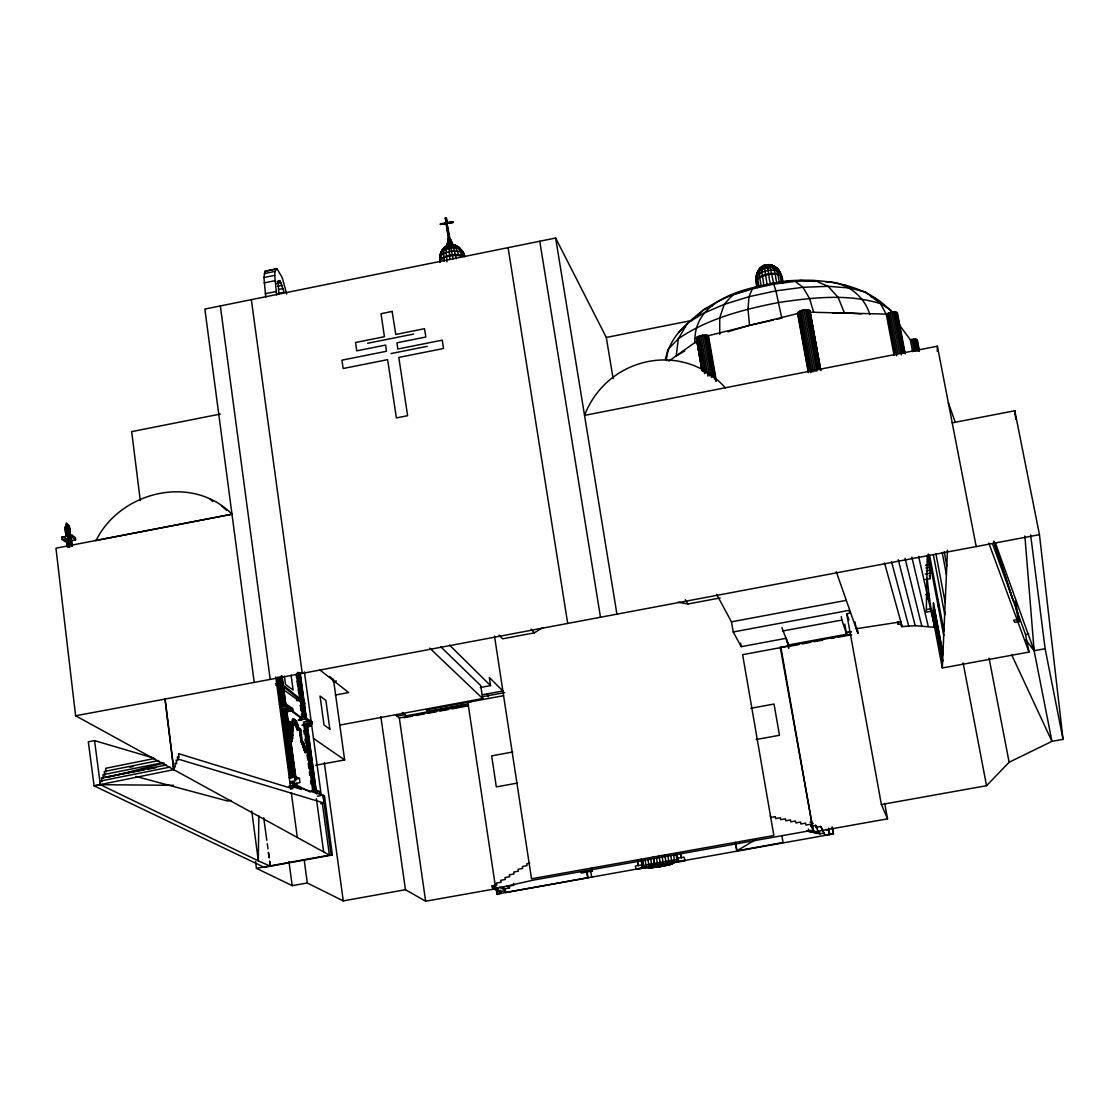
<?xml version="1.0" encoding="UTF-8"?>
<svg xmlns="http://www.w3.org/2000/svg" width="1119" height="1119" viewBox="0 0 1119 1119"><rect width="100%" height="100%" fill="white"/><g stroke="black" fill="none" stroke-linecap="round" stroke-linejoin="round"><path stroke-width="1.5" d="M464.651 256.433C463.308 244.683 447.754 247.047 440.928 252.209L439.669 256.797L440.215 262.378L439.669 256.797L440.928 252.209L445.446 246.46L448.943 244.949L442.564 249.243L440.55 253.174L441.963 254.796M757.269 287.653C753.563 278.631 756.878 265.651 767.858 264.741L769.159 265.539L766.487 264.853C776.782 262.965 783.034 274.239 782.894 283.205M258.839 815.947L258.321 860.847L270.364 866.246M927.245 555.919L926.308 612.121L931.092 611.282M929.637 600.805L927.161 578.327M925.161 579.558L930.099 578.691L930.225 573.166L927.567 555.374M937.26 351.408L937.386 346.205L584.538 415.387C606.974 356.821 682.94 339.91 725.35 387.831M67.434 527.567C63.573 528.196 68.049 529.693 66.105 526.573C66.175 519.678 69.364 534.295 67.7 537.008C63.909 522.699 69.63 518.74 70.371 535.162L69.21 526.727L66.804 524.224L68.161 526.42L68.972 525.916L65.559 526.308L66.385 535.665L66.105 526.573L67.042 524.196L69 526.615L70.161 534.91M306.172 752.108L304.928 752.346L306.634 752.416L302.27 741.561L300.759 729.182L298.353 727.49C298.605 723.266 292.884 715.153 293.486 724.063L292.227 724.301L292.437 721.279L294.143 719.853M291.947 723.154L292.157 720.356A12.365 2.602 79.8 0 1 296.017 723.084M992.399 543.414L1025.577 634.585L1029.004 652.069L942.324 667.987L947.471 550.268M290.283 742.163L291.248 741.995L292.814 738.316L291.43 728.021L292.716 728.917L292.94 726.119A12.379 2.602 79.8 0 1 296.787 728.819L297.36 730.567M66.469 526.615C66.399 520.111 71.364 530.448 68.413 527.622C63.321 528.434 68.441 527.315 69.42 527.748M291.402 734.679L289.765 722.58L291.024 722.342C294.703 727.686 290.576 737.449 290.814 741.701M694.871 343.155C692.759 296.199 751.367 286.926 786.727 280.939C824.255 278.016 867.211 283.639 893.13 313.46M276.589 294.954L274.714 275.372L275.008 271.427L276.994 268.63L282.198 277.554L286.702 294.017M297.136 729.015L300.759 730.469L298.591 728.931C298.549 726.147 294.143 719.153 293.626 725.434L291.43 723.881C295.402 731.113 290.8 736.973 291.248 744.065M265.762 297.094L263.93 277.512L265.035 271.26L276.994 268.63M66.483 527.636C63.391 527.469 68.119 522.475 67.602 524.853C62.832 525.007 67.042 534.49 66.678 535.218C66.161 522.307 66.175 515.943 67.462 534.952M70.105 536.868C70.273 535.973 68.735 520.964 66.776 525.706M66.371 525.804L66.804 524.224M291.22 734.833L289.639 738.89L290.898 738.666M289.933 738.848L290.954 735.071M290.688 738.218L290.926 742.876L291.136 739.211L292.437 737.253L290.66 725.42L292.479 726.707L292.437 727.756L290.66 725.42L291.583 736.889M447.838 239.312L447.558 244.46L447.81 240.291L450.523 239.256L447.838 239.312L448.02 244.571M292.66 725.602L293.08 723.629L294.031 723.447M290.534 740.456L291.024 738.092M666.351 360.612C667.637 338.176 687.402 322.845 703.571 309.823C717.069 301.193 732.358 293.751 747.744 290.101M449.852 239.914L452.09 244.012M447.768 239.62L450.16 239.788C453.838 250.586 454.202 242.669 450.216 243.145C446.341 242.501 449.306 247.103 444.858 247.005L442.257 250.013L440.914 254.055M757.185 274.351L758.724 269.651C763.27 263.217 773.495 264.322 778.404 269.721L780.027 273.763L780.405 272.644L777.999 268.854C771.383 266.042 762.557 267.973 757.087 272.504L755.926 280.463L756.584 282.128L756.92 275.526M448.02 245.425L447.838 240.179L449.502 239.746L452.37 245.858M450.286 239.088L450.495 240.235L450.453 239.172M461.923 250.684L463.42 255.062L463.867 253.971C461.713 248.32 455.237 242.907 448.999 245.145L449.782 259.454M665.483 359.101L668.015 349.366L678.338 338.735L687.695 322.957L703.25 313.376L724.161 304.396L748.989 296.689L775.929 290.842L802.966 287.303L828.088 286.324L849.447 287.961L865.546 292.059L880.541 303.641L891.521 310.592M70.833 539.876C72.805 538.295 66.259 538.547 66.455 540.099M756.094 281.121L756.472 279.96C762.962 274.631 773.397 272.337 781.244 275.638L781.705 276.659M670.561 864.441L672.323 863.588L670.323 863.308L677.513 861.602L675.988 854.608M69.238 526.993L65.545 527.413M70.399 536.966L69.504 527.888L70.329 535.022M290.996 737.071L291.583 735.798M701.865 370.235L696.312 338.148L697.123 337.043L702.466 335.196L708.439 335.672L797.637 313.558C798.91 309.879 807.051 308.438 809.932 311.026L820.842 370.529M439.809 261.342L440.257 260.209C446.579 255.272 455.895 254.377 463.49 256.489L462.315 252.139L458.231 246.726L448.649 246.516L444.802 247.705L443.725 250.292L444.061 261.217M447.642 245.607C449.251 247.257 439.543 250.684 448.383 245.145M452.845 245.495L451.614 244.627L450.23 245.313L453.405 244.823L455.125 246.04L458.902 255.482M456.048 246.698L455.517 245.299L452.594 244.851M291.821 735.491L290.884 736.638L292.143 736.414M809.932 311.026L820.255 369.368M897.2 313.782C896.641 310.033 888.878 312.719 886.248 314.103L808.995 312.173M917.104 340.847C917.664 337.994 912.027 339.491 910.32 339.728L898.851 324.3M293.724 724.58L291.555 727.993L293.724 724.58L292.772 724.692M650.447 867.966L648.307 867.84L649.607 867.015L642.432 867.784L646.167 866.693M95.982 540.673C120.125 491.479 191.978 473.687 231.983 514.208L95.772 540.519M307.221 726.133C308.173 724.301 301.305 725.196 303.864 725.406M307.138 724.007L316.327 791.497L315.236 792.112M763.899 265.986L761.046 267.427L758.794 271.12L758.472 270.434C769.648 255.37 767.802 275.638 770.194 282.869M449.642 239.886L450.607 239.984L452.3 243.83L451.209 244.362M763.787 284.548L761.857 272.337L762.668 267.203L763.731 265.749L769.606 264.727C775.831 267.973 775.061 276.547 776.656 282.31M677.093 854.664L678.226 861.49L673.848 862.945M716.58 594.273L731.462 621.828L733.211 631.969L849.153 610.345L849.685 613.24L846.705 613.799L881.394 804.533L986.538 785.706L1009.128 762.235L1051.944 741.365L1063.05 739.365L1039.453 534.658L1014.793 410.757L952.213 422.842M698.27 315.278L703.571 309.823L712.663 305.697M447.586 245.872L447.362 243.76L447.852 246.306M678.52 332.441L684.828 327.098M69.448 528.126C67.238 519.062 62.818 530.518 66.678 535.218L65.797 528.112M668.84 361.101L698.004 340.33M285.946 709.628L285.737 708.467M764.165 265.721L769.159 265.539M730.427 296.717L733.253 294.968M499.144 635.158L502.515 638.837L534.322 632.85L542.897 627.605M684.772 350.876L676.24 356.038L678.338 338.735C708.117 318.383 743.757 309.403 778.684 302.466C812.282 297.654 847.517 293.402 880.541 303.641L886.598 314.943M735.309 842.341L736.75 850.846L756.164 839.404M763.815 266.224L759.549 268.798L758.122 271.441L757.535 278.058L758.878 285.261M757.871 285.96L752.374 288.828L732.665 294.968L724.161 304.396L719.727 317.824L719.741 334.301M447.152 243.956C450.244 241.033 455.363 247.089 450.607 239.984M66.105 527.958L67.028 535.078L66.874 527.65M66.469 527.846L68.203 536.91M293.682 719.685L292.521 724.245L290.059 722.524L291.695 735.379M291.695 734.624L290.926 734.889L292.66 734.442M447.95 245.383C442.215 246.935 440.55 253.859 441.529 259.048M772.432 266.448L775.467 268.224L775.425 266.728L772.404 265.441L766.487 265.525L770.837 264.825L776.894 268.182L779.845 274.169L781.412 283.037M69.308 532.77L69.084 528.364M285.639 711.544L286.422 710.327L281.512 710.187L282.212 710.075L291.276 777.621L290.576 777.775L281.289 708.523M294.689 778.894L295.794 778.251L285.96 710.131M68.511 526.308C64.273 524.154 68.651 522.629 68.441 527.525M797.036 281.456L800.197 280.421L815.136 281.415M728.007 331.77L749.506 325.181L773.313 320.062M766.487 265.525L771.788 265.077L772.614 265.916M653.804 867.463L663.959 866.022L663.511 864.106L666.896 863.281L667.19 865.099L670.085 864.693M664.588 863.868L664.896 865.686L667.302 865.197M669.847 864.623L673.023 863.448L672.015 863.211M449.586 244.781L447.586 245.495L445.963 249.453L446.957 261.874M108.445 777.145L164.283 763.018M666.239 865.477L662.7 866.162L662.392 864.344L655.832 865.337L656.14 867.155L661.567 866.386L661.273 864.553M645.537 867.924L651.202 867.868L650.908 866.036L653.636 865.491L653.93 867.309L656.14 867.155M653.93 867.309L652.769 867.589L652.475 865.756M302.368 725.294L303.808 725.07M68.721 536.84L68.161 526.42M448.523 245.257L452.006 244.795L453.069 245.998L456.356 258.685M776.712 319.321L780.111 318.593M1014.597 410.799L1015.898 419.387M613.128 378.642L606.302 337.448L555.639 238.025L204.861 309.068L254.223 682.408L75.602 715.768L55.95 548.198L231.983 514.208M292.367 785.566L324.44 795.721L332.343 854.972L264.252 867.337L94.094 785.846L173.823 769.648L165.025 698.871L173.753 769.662L173.417 766.403L175.375 766.977L174.914 763.256L176.676 763.773L176.117 760.025L177.879 760.556L177.32 756.822L179.068 757.353L178.522 753.633L292.87 788.811L292.367 785.566L288.94 786.209M154.786 758.416L105.634 768.305L106.179 771.998M158.646 760.584L104.291 771.509L104.822 775.229M129.916 767.242L133.301 766.557M162.507 762.766L102.934 774.726L103.368 778.418M153.093 757.885L94.555 740.638L88.317 741.799L94.094 785.846L100.346 784.811L99.871 781.146L101.997 781.677L101.563 777.971L166.381 764.976M99.871 781.146L169.99 767.088M265.035 271.26L275.792 269.12M264.238 273.568L275.008 271.427M367.633 343.267L413.568 334.077M391.035 353.562L427.206 346.344M263.93 277.512L274.714 275.372M264.112 282.869L274.924 280.715M277.022 281.638L280.072 281.037L284.198 292.269L278.085 293.472M276.491 283.653L281.079 282.743M277.568 286.226L282.142 285.317M278.631 289.471L283.205 288.562M265.287 293.696L276.113 291.555M220.261 414.058L131.678 431.626L140.281 500.529M606.302 337.448L691.808 320.482M320.677 803.694L324.286 803.106L323.041 795.133L331.14 854.538L332.343 854.972M651.985 867.854L652.909 867.673M70.539 540.813L75.63 539.82L75.379 537.61L72.05 535.19L61.811 537.19L62.077 539.414L65.434 541.806L65.168 539.596M62.077 539.414L72.315 537.414L75.63 539.82M279.4 704.117L284.492 703.138L292.674 708.439L292.94 710.397L287.891 711.362M279.666 706.103L284.758 705.124L292.94 710.397M254.223 682.408L1039.453 534.658M286.562 711.628L289.569 711.055M101.563 777.971L144.239 769.914M147.652 769.257L156.198 767.648M678.044 602.19L687.877 604.008L720.132 597.952M333.014 681.639L336.441 680.995M335.28 695.039L348.638 692.549L320.02 670.057M731.462 621.828L845.894 600.441M231.087 800.393L227.661 801.036L135.721 776.376M292.996 719.909L294.647 719.503M293.849 719.895L295.094 719.671M292.674 720.426L293.933 720.202M295.598 720.174L294.633 720.356L296.115 721M292.437 721.279L293.696 721.042M292.297 722.412L293.556 722.189M480.289 687.5L490.556 685.597L489.325 677.457L502.865 690.969L482.499 694.759M294.94 722.566L293.975 722.748L297.64 729.112L299.808 730.651L301.319 741.743L304.928 752.346M296.661 722.133L295.416 722.356L295.948 723.741M293.486 722.972L295.514 722.776M295.192 723.601L296.143 723.42M295.864 724.65L296.815 724.469M308.662 722.412L311.949 721.797L312.201 723.685L307.291 724.608M293.626 725.434L292.577 725.811M296.465 725.35L297.71 725.112M296.549 726.063L297.5 725.895M297.108 727.728L298.353 727.49M733.211 631.969L741.24 646.67L786.321 638.278L788.727 648.405L787.594 642.012M297.346 729.168L298.591 728.931M339.728 725.112L482.695 698.55L480.736 685.611L440.746 646.796M290.66 735.127L291.919 734.889M290.422 735.491L292.954 735.141M290.213 735.952L292.786 735.309M846.132 632.822L851.265 631.871M291.29 735.84L292.549 735.617M291.08 736.218L292.339 735.98M290.017 736.54L291.276 736.302M289.863 737.225L291.122 736.987M289.737 738.008L290.996 737.785M290.394 738.274L291.653 738.036M850.426 634.333L780.88 647.258L813.457 832.074L780.209 647.034M787.734 646.306L742.624 654.671L773.844 835.501L531.511 878.779L494.514 636.179M790.238 646.125L798.784 644.53M802.197 643.901L810.743 642.306M814.17 641.677L822.717 640.082M831.263 638.501L834.676 637.858M838.103 637.229L851.769 634.683M290.283 738.918L291.541 738.68M290.464 739.561L291.444 739.393M280.296 707.222L286.17 706.145L295.738 776.726M280.687 710.159L286.562 709.082L290.562 711.124L290.171 708.201L285.723 708.998M782.531 631.004L841.88 620.052L846.621 634.263L788.545 644.95L781.929 627.647M482.499 696.703L504.795 692.591M503.508 695.71L426.297 709.964L428.004 711.46L467.49 704.187M470.735 702.117L467.91 702.634L495.717 888.584L533.371 880.107L812.436 830.27M396.727 716.188L405.218 714.621M395.427 714.775L399.315 717.964L468.581 705.18M403.973 717.713L412.547 716.132M415.974 715.489L424.535 713.908M427.962 713.279L436.536 711.698M439.963 711.069L448.523 709.488M451.95 708.859L467.364 706.005M290.38 740.316L291.36 740.135M290.325 741.114L291.29 740.932M289.849 741.883L292.045 741.589M290.087 742.051L291.248 741.995M301.137 741.379L302.382 741.142L304.536 745.38L306.34 751.241L305.109 751.464M299.528 730.707L301.025 741.785L302.27 741.561M302.494 741.925L301.025 741.785M302.983 742.079L301.752 742.317L303.375 742.764M302.871 742.568L301.626 742.792L302.354 744.289L303.599 744.051M301.99 743.506L303.235 743.282M302.522 743.785L303.753 743.548M302.899 744.653L304.144 744.429M303.948 744.89L302.703 745.114L304.62 751.059L305.865 750.821M303.291 745.618L304.536 745.38M303.053 746.009L304.298 745.772M303.669 746.653L304.914 746.429M303.403 746.946L304.634 746.709M303.725 747.926L305.291 747.534M304.046 748.933L305.655 748.723M304.34 749.982L305.585 749.758M304.774 750.178L306.005 749.954M304.76 752.234L306.634 752.416L305.221 752.29M305.151 752.486L307.837 752.206M315.684 765.27L344.638 759.927L333.49 679.555L329.392 676.338M1025.577 634.585L1028.809 633.983M512.782 751.996L491.661 755.871L496.332 786.909L517.524 783.048M750.835 708.299L774.026 704.047L779.481 735.281L756.234 739.519M668.225 865.057L669.162 864.889M299.64 718.006L304.648 717.097L311.949 721.797M303.473 721.993L306.9 721.363L307.291 724.217L311.096 726.147L310.718 723.308L307.837 723.825M302.144 725.154L307.291 724.217M1030.627 534.91L1045.132 648.712L1034.124 650.726L1025.689 639.704M591.811 867.617L592.343 871.016L581.6 873.03L580.425 871.995M286.128 711.922L290.562 711.124M289.066 777.663L295.262 776.544L299.472 778.432L300.032 782.573L293.779 783.692M291.178 781.538L295.822 780.698L295.262 776.544M311.348 790.685L315.866 789.874L319.88 791.651L320.426 795.679L317.39 796.224M255.552 861.476L256.447 868.33L329.42 855.126L322.342 803.33M529.791 863.197L526.699 863.756L526.993 865.686L522.377 866.512L522.671 868.442L518.055 869.281L518.349 871.197L513.747 872.037L514.041 873.967L509.355 874.806L509.649 876.736L504.963 877.59L505.256 879.506L500.822 880.317L501.102 882.248L496.5 883.073L496.794 885.003L492.094 885.856L492.374 887.787L501.018 893.396L500.739 891.493L492.094 885.856M256.447 868.33L292.157 885.633L307.291 883.003L343.267 900.893L405.456 889.703L425.64 901.215L497.731 888.402L495.451 886.877M770.306 815.583L770.641 817.513L775.341 816.66L775.677 818.59L780.377 817.737L780.712 819.681L785.412 818.828L785.748 820.759L790.462 819.905L790.797 821.836L795.497 820.982L795.847 822.927L800.547 822.073L800.896 824.004L805.61 823.15L805.946 825.095L810.66 824.241L811.009 826.186L815.723 825.332L817.248 827.976M815.723 825.332L816.073 827.263L820.786 826.409L824.857 834.942L833.515 833.907L497.521 893.941M808.324 829.081L809.89 831.725L814.548 830.885L814.884 832.802L819.528 831.963L819.863 833.879L824.521 833.04M502.165 886.877L504.991 888.78L509.537 887.954L509.243 886.066L513.789 885.241L513.509 883.339M500.739 891.493L505.284 890.682L499.62 886.891M496.528 890.92L497.004 894.123L501.018 893.396L500.389 890.304M736.75 850.846L783.062 842.495L781.859 835.627M306.788 726.916L311.096 726.147M294.787 779.258L299.472 778.432M813.457 832.074L887.535 818.842L884.723 803.414M643.425 865.421L676.799 859.532M644.11 867.477L648.67 866.665M671.54 862.595L676.114 861.77M316.831 792.196L319.88 791.651M678.072 858.189L684.059 857.112L685.066 860.777L677.582 862.106L677.093 861.602L684.59 860.273M642.879 864.707L635.41 866.036L635.872 868.931L643.873 868.092L635.872 868.931M651.859 865.798L674.701 861.672M649.02 866.19L646.167 866.819L645.09 860.021M651.873 865.686L649.02 866.302L647.943 859.518M678.226 861.49L654.713 865.295L653.342 856.902M925.539 565.263L928.868 564.675M925.959 567.976L929.288 567.403M275.428 683.639L280.323 682.786L303.039 701.249M926.42 570.816L929.735 570.228M275.652 685.15L280.533 684.296L304.941 704.005L304.746 702.606M925.245 574.033L930.225 573.166M282.296 688.814L285.191 688.311L284.995 686.8M925.763 594.609L928.966 594.049M926.476 599.211L929.679 598.651M926.35 609.631L931.148 608.792L934.729 627.339L915.202 625.689L901.69 626.612L900.375 621.912L856.259 628.752L855 621.912M1019.409 621.577L1018.262 619.45L1013.464 620.29L1014.821 622.374L1019.409 621.577L1015.814 603.253M296.535 700.55L299.878 699.976L299.682 698.578M296.759 700.508L299.878 699.976M445.306 217.911L446.285 223.031L445.306 217.911C448.705 217.967 446.677 229.297 446.061 217.785M445.516 218.079L446.285 217.939M440.327 223.842L452.831 221.73L440.424 224.401L453.125 222.457L452.831 221.73M440.424 224.401L453.125 222.457M448.607 239.382L449.586 239.41L448.607 239.382L446.145 223.436L449.81 245.033M651.048 868.008L651.985 867.743L650.796 859.014M448.999 245.145L452.622 245.481M897.536 621.688L898.249 624.318L901.243 623.884L901.69 626.612M846.104 632.389L851.251 631.648M291.276 777.621L292.884 777.467L283.583 708.215M645.02 867.854L643.145 867.659L642.628 860.497M64.776 537.036L61.811 537.19L65.266 537.008M832.606 313.18L844.299 312.691L861.294 313.893M68.455 527.622L69.238 536.812M94.555 740.638L100.332 784.685L173.515 785.314M449.418 239.886L449.74 239.004M305.165 723.392L303.585 723.406L312.747 790.811M825.346 281.722C845.293 281.638 864.19 295.15 869.785 314.495M786.727 280.939L815.136 280.617L828.088 286.324L838.075 297.262L844.299 312.691M452.174 244.711C457.909 244.655 460.846 250.936 461.504 255.845M69 534.756L68.413 527.622L69.868 534.826L68.874 527.567M316.327 791.497L315.026 790.825L306.102 725.126M452.859 245.033L459.056 247.327L461.056 249.803M806.575 831.011L819.863 833.879L816.073 827.263M67.811 526.517C65.489 518.503 65.168 536.533 66.385 535.665L65.559 528.182L66.455 535.372L65.601 528.252L66.581 531.609M66.553 535.777L65.741 528.644L66.525 533.008M177.641 758.934L324.286 803.106M290.394 785.944L301.389 789.468M870.54 296.549L875.338 298.269M810.03 822.087L813.177 823.542M825.752 829.375L828.899 830.83L829.766 834.578L828.619 828.13M100.332 784.685L258.321 860.847L251.761 811.037M450.118 239.998L450.579 243.662M289.807 781.608L310.229 792.014M75.602 715.768L329.42 855.126M456.258 246.18L459.322 248.026M289.919 782.433L297.094 786.839L296.549 783.426M297.011 786.853L294.409 785.23L293.947 781.789M845.041 285.219L847.684 286.884M312.201 723.685L304.914 718.999L298.227 720.216L302.843 719.405L291.066 710.775M497.004 894.123L497.605 894.515L496.864 889.563M506.725 886.052L509.537 887.954M313.488 738.442L344.638 759.927M289.765 722.58L292.227 724.301M293.486 724.063L289.359 721.335L291.024 733.686M276.841 684.87L279.652 686.898M283.876 689.961L302.144 703.208M291.206 709.95L301.291 717.727M280.072 281.037L278.533 280.589L278.099 281.904L278.855 294.423M402.364 712.467L406.281 715.796L462.748 705.39L460.664 703.417M210.148 499.256L212.736 501.536M221.562 505.83L226.765 510.446M772.264 282.827L773.733 284.17L775.929 290.842L781.803 318.23M429.752 648.153L482.695 698.55M449.558 645.145L490.556 685.597M591.294 869.939L592.343 871.016M450.286 244.669L453.069 258.937M531.133 629.144L534.322 632.85M448.775 239.816L451.139 245.005M685.304 599.658L687.877 604.008M811.009 826.186L812.562 828.829M824.857 834.942L820.786 826.409M898.739 323.475L900.347 326.342M449.53 243.201L447.964 240.081L448.243 243.41M756.374 277.876L756.262 275.792C762.459 270.672 772.46 268.476 779.957 271.665L781.23 277.162L780.433 274.896M450.16 239.788L451.894 243.327M1011.59 654.615L1051.944 741.365L1033.117 645.635M881.394 804.533L887.535 818.842M440.061 261.678L440.089 255.705C446.411 251.02 456.37 249.369 463.49 252.978L464.651 256.615C457.167 252.838 446.733 254.572 440.089 259.496L440.257 260.209M450.859 243.159L446.915 223.31L449.586 239.41M295.71 722.314L296.241 723.699M988.776 543.023L1029.004 652.069M995.239 542.519L1034.124 650.726L1024.878 535.959M846.705 613.799L848.901 619.926M948.311 402.672L955.304 422.339M836.271 571.739L857.881 633.396L857.098 628.221M813.751 312.397L809.485 298.409L802.966 287.303L795.175 281.373L773.733 284.17L752.374 288.828L748.989 296.689L747.996 309.096L749.506 325.181M884.542 563.025L902.166 626.528M296.759 725.294L297.388 727.672L299.808 729.364L301.431 741.324L305.683 752.597M891.521 561.738L908.67 625.913M900.543 621.255L901.243 623.884M898.263 559.766L915.202 625.689M905.047 558.227L921.734 625.857M929.343 575.558L930.099 578.691M911.845 557.108L928.252 626.402M918.601 556.325L934.729 627.339M68.413 527.622L69.868 534.826M1045.132 648.712L1063.05 739.365M1014.653 601.057L1018.262 619.45M937.386 346.205L976.188 546.562M989.07 658.168L1009.128 762.235M917.314 339.868L919.37 350.527M916.825 339.519L919.105 351.422M915.957 339.281L918.251 351.198M914.796 339.183L917.076 351.1M913.398 339.225L915.678 351.156M911.873 339.421L914.153 351.338M910.32 339.728L912.6 351.66M944.282 551.555L946.772 566.2M897.396 312.747L905.229 353.814M896.865 312.369L904.711 353.45M942.198 552.534L946.408 574.62M963.123 662.91L986.538 785.706M895.969 312.117L903.816 353.226M894.766 312.005L902.599 353.128M893.326 312.047L901.48 354.891M891.745 312.243L899.564 353.366M890.137 312.565L897.956 353.688M935.904 553.709L945.191 602.554M888.626 313.012L896.767 355.842M944.786 611.687L944.758 614.765L933.344 554.66M887.297 313.53L895.102 354.639M886.248 314.103L894.053 355.199M929.609 555.206L943.946 630.85M928.266 553.933L943.737 635.634M928.35 593.993L942.324 667.987M68.735 528.504L69.518 532.686M809.764 310.536L820.689 370.067M809.205 310.159L820.115 369.704M808.254 309.893L819.164 369.48M806.995 309.781L817.905 369.382M805.512 309.823L816.73 371.144M803.904 310.019L815.108 371.34M802.281 310.355L813.485 371.662M800.756 310.802L811.946 372.109M799.428 311.334L810.618 372.627M856.944 628.291L857.881 633.396M798.406 311.921L809.261 371.48M797.735 312.509L808.589 372.04M797.469 313.068L808.324 372.571M844.775 624.136L846.621 634.263M782.433 282.184L781.174 274.966C773.299 271.637 762.808 273.945 756.304 279.302L757.647 286.506M781.608 279.456L782.195 282.729M841.264 616.611L841.88 620.052M779.342 282.52L777.775 273.637L775.145 267.735L773.131 265.832L766.977 266.056L760.892 267.973L759.815 270.406L759.535 276.813L761.158 285.681M773.83 284.072L770.236 267.651L768.18 264.783L766.655 264.979L765.13 265.315L764.627 268.63L767.172 285.233M832.354 827.445L833.515 833.907M832.116 826.983L833.263 833.445M828.647 829.277L829.515 834.131M708.439 335.672L716.398 381.285M707.823 335.294L715.782 380.922M706.844 335.057L714.495 379.005M705.557 334.945L712.929 377.229M704.075 335.001L711.432 377.285M702.466 335.196L709.53 375.788M700.872 335.518L707.921 376.11M699.375 335.952L705.837 373.159M698.102 336.483L704.564 373.676M697.123 337.043L702.984 370.851M697.137 339.001L697.724 342.372M698.312 345.743L698.899 349.114M699.473 352.485L700.06 355.87M696.508 337.616L702.368 371.41M696.815 340.316L701.781 369.004M740.638 643.215L741.24 646.67M735.91 844.565L737.057 851.363M680.534 852.986L681.359 857.965L680.24 852.93M676.869 854.552L677.974 861.238M676.477 853.601L676.897 857.056M676.449 854.496L677.554 861.168M673.596 854.986L674.673 861.784M672.015 861.756L672.281 863.714M670.757 855.489L671.82 862.287M667.903 855.993L668.966 862.791M668.77 862.973L669.078 864.791M667.987 863.113L668.281 864.945M664.77 854.818L666.113 863.295M665.637 863.602L665.945 865.435M662.196 857L663.259 863.784M897.844 621.772L898.249 624.318M659.063 855.825L660.42 864.288M660.14 864.749L660.448 866.582M659.021 864.931L659.329 866.763M657.93 865.085L658.224 866.917M555.639 238.025L616.933 614.219M656.489 858.007L658.028 867.057M656.867 865.225L657.161 867.043M656.349 863.882L656.895 867.197M653.636 858.511L654.727 865.183M654.867 865.407L655.161 867.239M642.25 860.525L643.327 867.211M642.32 862.553L642.852 865.826M641.76 860.749L642.838 867.421M641.187 859.28L642.544 867.617M641.089 859.448L642.432 867.784M539.764 241.242L600.497 617.31M637.62 860.525L638.306 865.63L637.494 860.651M508.082 247.649L567.711 623.479M590.622 870.456L591.685 877.198M587.013 871.086L588.076 877.856M586.566 871.128L587.629 877.772L505.564 892.584L504.991 888.78M451.712 244.208L451.992 246.04M451.433 243.215L451.712 245.061M450.048 239.032L450.691 243.704M450.216 243.145L450.495 244.991M449.027 239.018L449.139 239.774M448.327 239.13L448.439 239.886M448.859 243.285L449.139 245.131M448.048 239.214L448.159 239.984M487.492 693.64L487.982 696.899M268.378 852.622L269.12 857.727M270.113 864.539L269.623 861.14L270.127 864.511M67.448 527.664L68.483 534.784M399.315 717.964L425.64 901.215M380.852 716.622L405.456 889.703M324.314 762.626L343.267 900.893M304.41 671.904L321.223 795.063M251.341 299.654L302.256 673.372M300.214 673.12L306.536 719.615M299.962 672.897L306.298 719.391M306.886 723.783L316.411 793.917M300.41 679.023L300.885 682.464M301.584 687.625L302.284 692.787M302.759 696.228L303.221 699.669M303.697 703.11L304.396 708.271M304.858 711.712L305.571 716.873M307.096 728.091L307.795 733.267M308.271 736.708L308.97 741.883M309.431 745.338L309.907 748.793M310.606 753.968L311.082 757.423M311.544 760.864L312.257 766.039M312.719 769.494L313.194 772.949M313.893 778.125L314.607 783.3M315.068 786.741L315.768 791.93M299.542 672.687L305.865 719.209M306.676 725.224L315.628 790.937M305.389 725.014L314.327 790.755M263.72 817.765L266.798 840.271M267.273 843.74L267.987 848.929M268.462 852.398L269.175 857.588M299.249 672.631L299.724 676.1M300.34 680.604L300.801 683.975M301.487 689.038L301.948 692.409M303.711 705.39L304.256 709.39M304.886 714.006L305.361 717.545M307.054 729.994L307.529 733.421M308.173 738.148L308.69 742.009M310.509 755.395L310.998 758.976M312.649 771.061L313.124 774.642M313.796 779.537L314.299 783.23M316.397 798.672L323.643 851.965M298.941 672.533L305.277 719.069M298.241 672.435L304.326 717.265M297.458 672.407L303.557 717.237M304.606 724.986L313.544 790.755M296.941 674.421L302.759 717.307M296.115 674.058L296.619 677.75M297.053 680.995L297.766 686.185M298.227 689.654L298.717 693.262M300.34 705.25L301.053 710.495M303.795 730.679L304.27 734.12M304.969 739.281L305.431 742.722M306.13 747.884L306.606 751.325M307.068 754.765L307.767 759.941M308.243 763.382L308.942 768.543M309.403 771.984L309.879 775.425M310.578 780.586L311.04 784.027M300.493 717.852L300.745 719.755M291.108 675.219L293.122 690.087L285.499 684.506L284.366 676.156M282.044 676.17L286.03 705.753M281.792 675.932L285.737 705.264M286.198 708.663L295.5 777.831M281.345 675.722L285.289 705.082M284.492 703.138L284.758 705.124M280.953 677.303L284.674 704.928M285.135 708.327L294.437 777.537M280.226 677.205L283.932 704.844M284.394 708.243L293.696 777.467M280.323 682.786L280.533 684.296M304.298 860.665L307.291 883.003M279.414 677.177L280.114 682.352M280.575 685.807L283.135 704.816M278.589 677.205L279.288 682.394M279.75 685.849L282.31 704.858M282.771 708.257L292.059 777.509M277.834 677.457L281.526 704.97M277.148 677.624L280.841 705.124L277.414 677.568M276.869 679.89L277.554 684.982M278.016 688.367L278.687 693.458M279.149 696.857L279.834 701.935M281.484 714.23L281.946 717.671M282.631 722.846L283.093 726.287M283.555 729.742L284.254 734.903M284.716 738.344L285.401 743.52M285.863 746.96L286.562 752.136M287.023 755.577L287.723 760.752M288.184 764.193L288.646 767.634M289.331 772.809L290.031 777.971M275.792 676.981L290.856 789.385M291.304 792.714L297.304 837.502M220.331 305.935L270.211 679.401M288.954 861.588L292.157 885.633M296.661 674.239L299.892 700.228M300.521 705.306L301.179 710.537M277.4 677.429L280.841 705.124M72.05 535.19L72.315 537.414M71.378 539.134L72.231 546.058M71.084 539.008L71.994 546.254M70.637 538.91L71.42 545.485M69.476 534.77L69.714 536.826M70.077 538.868L70.861 545.443M69.448 538.882L70.231 545.457M68.777 538.938L69.742 547.163M68.105 539.036L69.084 547.261M67.49 539.176L68.469 547.401M66.986 539.358L67.755 545.932M66.594 539.554L67.518 546.799M66.371 539.75L67.224 546.673M291.024 726.79L292.115 736.288M1014.793 410.757L1015.073 414.24M289.275 739.113A18.603 3.944 79.8 0 1 291.024 733.714M933.456 603.015L933.232 611.072L942.716 661.217L934.211 615.03L934.379 609.128L942.995 654.713L943.037 653.72L933.456 603.015M937.904 600.33L938.785 607.939L937.904 600.33M392.168 311.404L381.033 313.712L384.418 336.721L355.548 342.498L356.751 350.834L385.649 345.058L386.405 351.282L341.938 360.164L343.141 368.515L387.622 359.647L396.364 417.919L407.61 415.708L398.812 357.423L443.488 348.513L442.229 340.148L397.735 349.03L396.979 342.792L425.863 337.015L424.549 328.692L395.748 334.455L392.168 311.404M291.206 742.932L289.989 742.233L291.206 742.932M329.839 729.154L324.006 724.972L320.034 696.046L325.881 700.438L329.839 729.154M1013.282 600.791L993.784 541.358L1013.282 600.791M301.99 717.391L301.529 713.908L302.032 717.405"/></g></svg>
